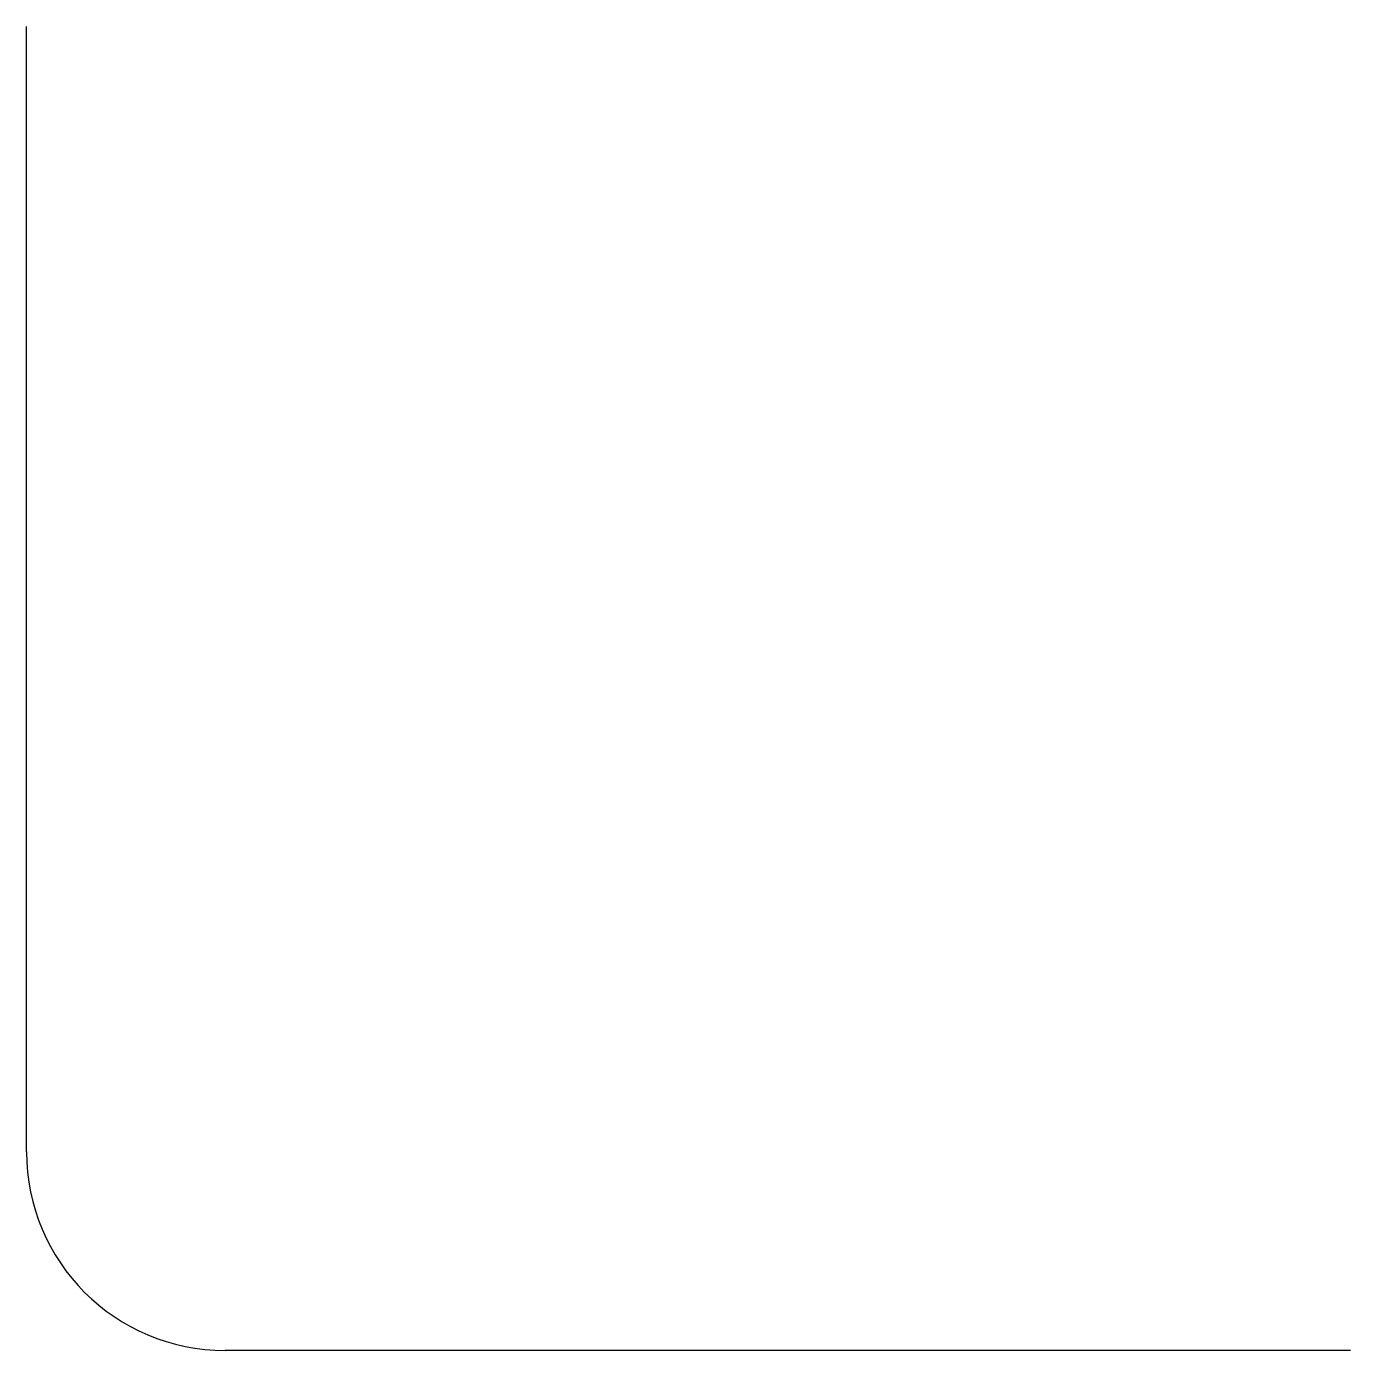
# Model space of a CAD drawing. Header units: millimetres. Extents: x 0 to 100, y 0 to 100.
import ezdxf

# ---------------------------------------------------------------- set-up
doc = ezdxf.new("R2010")
doc.units = ezdxf.units.MM
doc.layers.get('0').update_dxf_attribs({"linetype": 'CONTINUOUS', "true_color": 0x344755})

msp = doc.modelspace()

# ---------------------------------------------------------------- linework, layer by layer
for p, q in [((0, 15), (0, 100)), ((100, 0), (15, 0))]:
    msp.add_line(p, q)
msp.add_arc((15, 15), 15, 180, -90)

doc.saveas('drawing.dxf')
